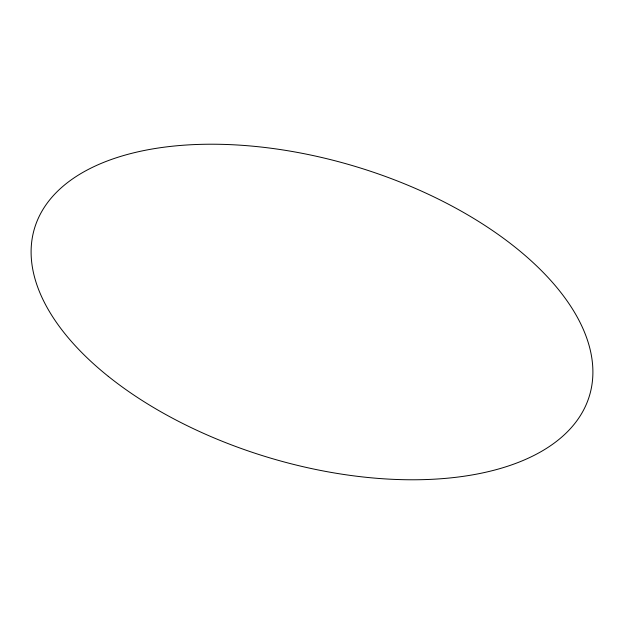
<?xml version="1.0" encoding="UTF-8"?>
<svg xmlns="http://www.w3.org/2000/svg" width="624" height="624" viewBox="0 0 624 624"><rect width="100%" height="100%" fill="white"/><g stroke="black" fill="none" stroke-linecap="round" stroke-linejoin="round"><path stroke-width="0.94" d="M108.28 376.342A289.817 151.858 16.8 0 0 581.342 414.024A289.817 151.858 16.8 0 0 246.379 145.634A289.817 151.858 16.8 0 0 108.28 376.342"/></g></svg>
